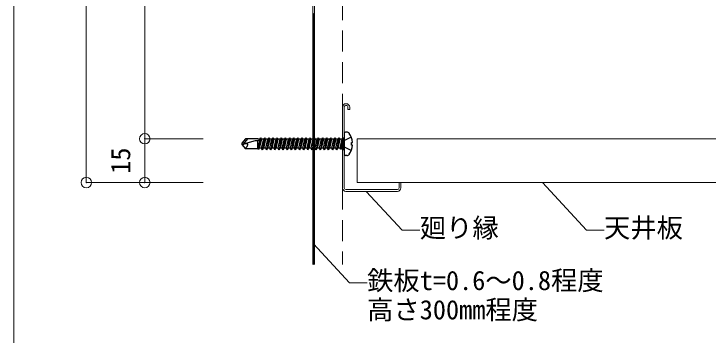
# Model space of a CAD drawing. Units: millimetres on the paper, with parts at other scales. Extents: x -195 to 195, y -140 to 138.
# Drawn here: x 1.5 to 41.08, y -33.23 to -14.91 of the extents above; entities that cross this region are included whole.
import ezdxf
from ezdxf.enums import TextEntityAlignment as Align

# ---------------------------------------------------------------- set-up
doc = ezdxf.new("R2010")
doc.units = ezdxf.units.MM
doc.header["$PDMODE"] = 32
doc.header["$PDSIZE"] = 0.6
doc.linetypes.add('DASHED1', pattern=[1.8, 1.2, -0.6])
doc.linetypes.add('LONG_DASHED1', pattern=[7, 6, -1])
for name, color, linetype, lineweight in [('A-5_寸法', 4, 'Continuous', 9), ('A-6_文字', 7, 'Continuous', 18), ('A-9_躯体他', 4, 'DASHED1', 9), ('A-B_補強金具・金具・その他', 3, 'Continuous', 18), ('A-C_ビス・アンカーボルト・強調図形', 2, 'Continuous', 25), ('A-D_パネル', 4, 'Continuous', 9), ('F-3_図面枠', 3, 'Continuous', 18)]:
    doc.layers.add(name, color=color, linetype=linetype, lineweight=lineweight)
doc.styles.add('ＭＳ ゴシック', font='')
doc.styles.get('ＭＳ ゴシック').set_extended_font_data('MS Gothic')

msp = doc.modelspace()

# ---------------------------------------------------------------- linework, layer by layer
at = {"layer": 'A-5_寸法'}
for p, q in [((5.63, -3.198), (5.63, -24.532)), ((8.963, -3.198), (8.963, -22.032)), ((8.963, -22.032), (8.963, -24.532)), ((8.963, -22.032), (12.297, -22.032))]:
    msp.add_line(p, q, dxfattribs=at)
msp.add_lwpolyline([(5.63, -24.532), (8.963, -24.532), (12.297, -24.532)], dxfattribs=at)
at = {"layer": 'A-5_寸法', "color": 7}
for p in [(8.963, -22.032), (5.63, -24.532), (8.963, -24.532)]:
    msp.add_point(p, dxfattribs=at)
at = {"layer": 'A-6_文字'}
for p, q in [((31.631, -24.532), (34.146, -27.241)), ((21.594, -25.032), (23.645, -27.241)), ((23.645, -27.241), (24.645, -27.241)), ((34.146, -27.241), (35.146, -27.241)), ((18.587, -28.032), (20.638, -30.241)), ((20.638, -30.241), (21.638, -30.241))]:
    msp.add_line(p, q, dxfattribs=at)
at = {"layer": 'A-9_躯体他'}
for p, q in [((18.648, 2.133), (18.648, -29.199)), ((20.231, 2.133), (20.231, -29.199))]:
    msp.add_line(p, q, dxfattribs=at)
at = {"layer": 'A-B_補強金具・金具・その他'}
for p, q in [((18.548, -29.199), (18.548, 2.133)), ((18.648, -29.199), (18.648, 2.133)), ((18.548, -14.965), (18.648, -14.865)), ((18.548, -15.024), (18.648, -14.924)), ((18.548, -15.083), (18.648, -14.983)), ((18.548, -15.142), (18.648, -15.042)), ((18.548, -15.201), (18.648, -15.101)), ((18.548, -15.26), (18.648, -15.16)), ((18.548, -15.319), (18.648, -15.219)), ((18.548, -15.378), (18.648, -15.278)), ((18.548, -15.437), (18.648, -15.337)), ((18.548, -15.495), (18.648, -15.395)), ((18.548, -15.554), (18.648, -15.454)), ((18.548, -15.613), (18.648, -15.513)), ((18.548, -15.672), (18.648, -15.572)), ((18.548, -15.731), (18.648, -15.631)), ((18.548, -15.79), (18.648, -15.69)), ((18.548, -15.849), (18.648, -15.749)), ((18.548, -15.908), (18.648, -15.808)), ((18.548, -15.967), (18.648, -15.867)), ((18.548, -16.026), (18.648, -15.926)), ((18.548, -16.085), (18.648, -15.985)), ((18.548, -16.144), (18.648, -16.044)), ((18.548, -16.203), (18.648, -16.103)), ((18.548, -16.262), (18.648, -16.162)), ((18.548, -16.32), (18.648, -16.22)), ((18.548, -16.379), (18.648, -16.279)), ((18.548, -16.438), (18.648, -16.338)), ((18.548, -16.497), (18.648, -16.397)), ((18.548, -16.556), (18.648, -16.456)), ((18.548, -16.615), (18.648, -16.515)), ((18.548, -16.674), (18.648, -16.574)), ((18.548, -16.733), (18.648, -16.633)), ((18.548, -16.792), (18.648, -16.692)), ((18.548, -16.851), (18.648, -16.751)), ((18.548, -16.91), (18.648, -16.81)), ((18.548, -16.969), (18.648, -16.869)), ((18.548, -17.028), (18.648, -16.928)), ((18.548, -17.086), (18.648, -16.986)), ((18.548, -17.145), (18.648, -17.045)), ((18.548, -17.204), (18.648, -17.104)), ((18.548, -17.263), (18.648, -17.163)), ((18.548, -17.322), (18.648, -17.222)), ((18.548, -17.381), (18.648, -17.281)), ((18.548, -17.44), (18.648, -17.34)), ((18.548, -17.499), (18.648, -17.399)), ((18.548, -17.558), (18.648, -17.458)), ((18.548, -17.617), (18.648, -17.517)), ((18.548, -17.676), (18.648, -17.576)), ((18.548, -17.735), (18.648, -17.635)), ((18.548, -17.794), (18.648, -17.694)), ((18.548, -17.852), (18.648, -17.752)), ((18.548, -17.911), (18.648, -17.811)), ((18.548, -17.97), (18.648, -17.87)), ((18.548, -18.029), (18.648, -17.929)), ((18.548, -18.088), (18.648, -17.988)), ((18.548, -18.147), (18.648, -18.047)), ((18.548, -18.206), (18.648, -18.106)), ((18.548, -18.265), (18.648, -18.165)), ((18.548, -18.324), (18.648, -18.224)), ((18.548, -18.383), (18.648, -18.283)), ((18.548, -18.442), (18.648, -18.342)), ((18.548, -18.501), (18.648, -18.401)), ((18.548, -18.56), (18.648, -18.46)), ((18.548, -18.619), (18.648, -18.519)), ((18.548, -18.677), (18.648, -18.577)), ((18.548, -18.736), (18.648, -18.636)), ((18.548, -18.795), (18.648, -18.695)), ((18.548, -18.854), (18.648, -18.754)), ((18.548, -18.913), (18.648, -18.813)), ((18.548, -18.972), (18.648, -18.872)), ((18.548, -19.031), (18.648, -18.931)), ((18.548, -19.09), (18.648, -18.99)), ((18.548, -19.149), (18.648, -19.049)), ((18.548, -19.208), (18.648, -19.108)), ((18.548, -19.267), (18.648, -19.167)), ((18.548, -19.326), (18.648, -19.226)), ((18.548, -19.385), (18.648, -19.285)), ((18.548, -19.443), (18.648, -19.343)), ((18.548, -19.502), (18.648, -19.402)), ((18.548, -19.561), (18.648, -19.461)), ((18.548, -19.62), (18.648, -19.52)), ((18.548, -19.679), (18.648, -19.579)), ((18.548, -19.738), (18.648, -19.638)), ((18.548, -19.797), (18.648, -19.697)), ((18.548, -19.856), (18.648, -19.756)), ((18.548, -19.915), (18.648, -19.815)), ((18.548, -19.974), (18.648, -19.874)), ((18.548, -20.033), (18.648, -19.933)), ((18.548, -20.092), (18.648, -19.992)), ((18.548, -20.151), (18.648, -20.051)), ((18.548, -20.21), (18.648, -20.11)), ((18.548, -20.268), (18.648, -20.168)), ((18.548, -20.327), (18.648, -20.227)), ((18.548, -20.386), (18.648, -20.286)), ((18.548, -20.445), (18.648, -20.345)), ((18.548, -20.504), (18.648, -20.404)), ((18.548, -20.563), (18.648, -20.463)), ((18.548, -20.622), (18.648, -20.522)), ((18.548, -20.681), (18.648, -20.581)), ((20.231, -20.242), (20.231, -24.832)), ((20.331, -20.242), (20.331, -24.832)), ((20.648, -20.242), (20.648, -20.365)), ((18.548, -20.74), (18.648, -20.64)), ((18.548, -20.799), (18.648, -20.699)), ((18.548, -20.858), (18.648, -20.758)), ((18.548, -20.917), (18.648, -20.817)), ((18.548, -20.976), (18.648, -20.876)), ((18.548, -21.034), (18.648, -20.934)), ((18.548, -21.093), (18.648, -20.993)), ((18.548, -21.152), (18.648, -21.052)), ((18.548, -21.211), (18.648, -21.111)), ((18.548, -21.27), (18.648, -21.17)), ((18.548, -21.329), (18.648, -21.229)), ((18.548, -21.388), (18.648, -21.288)), ((18.548, -21.447), (18.648, -21.347)), ((18.548, -21.506), (18.648, -21.406)), ((18.548, -21.565), (18.648, -21.465)), ((18.548, -21.624), (18.648, -21.524)), ((18.548, -21.683), (18.648, -21.583)), ((18.548, -21.742), (18.648, -21.642)), ((18.548, -21.801), (18.648, -21.701)), ((18.548, -21.859), (18.648, -21.759)), ((18.548, -21.918), (18.648, -21.818)), ((18.548, -21.977), (18.648, -21.877)), ((18.548, -22.036), (18.648, -21.936)), ((18.548, -22.095), (18.648, -21.995)), ((18.548, -22.154), (18.648, -22.054)), ((18.548, -22.213), (18.648, -22.113)), ((18.548, -22.272), (18.648, -22.172)), ((18.548, -22.331), (18.648, -22.231)), ((18.548, -22.39), (18.648, -22.29)), ((18.548, -22.449), (18.648, -22.349)), ((18.548, -22.508), (18.648, -22.408)), ((18.548, -22.567), (18.648, -22.467)), ((18.548, -22.625), (18.648, -22.525)), ((18.548, -22.684), (18.648, -22.584)), ((18.548, -22.743), (18.648, -22.643)), ((18.548, -22.802), (18.648, -22.702)), ((18.548, -22.861), (18.648, -22.761)), ((18.548, -22.92), (18.648, -22.82)), ((18.548, -22.979), (18.648, -22.879)), ((18.548, -23.038), (18.648, -22.938)), ((18.548, -23.097), (18.648, -22.997)), ((18.548, -23.156), (18.648, -23.056)), ((18.548, -23.215), (18.648, -23.115)), ((18.548, -23.274), (18.648, -23.174)), ((18.548, -23.333), (18.648, -23.233)), ((18.548, -23.391), (18.648, -23.291)), ((18.548, -23.45), (18.648, -23.35)), ((18.548, -23.509), (18.648, -23.409)), ((18.548, -23.568), (18.648, -23.468)), ((18.548, -23.627), (18.648, -23.527)), ((18.548, -23.686), (18.648, -23.586)), ((18.548, -23.745), (18.648, -23.645)), ((18.548, -23.804), (18.648, -23.704)), ((18.548, -23.863), (18.648, -23.763)), ((18.548, -23.922), (18.648, -23.822)), ((18.548, -23.981), (18.648, -23.881)), ((18.548, -24.04), (18.648, -23.94)), ((18.548, -24.099), (18.648, -23.999)), ((18.548, -24.158), (18.648, -24.058)), ((18.548, -24.216), (18.648, -24.116)), ((18.548, -24.275), (18.648, -24.175)), ((18.548, -24.334), (18.648, -24.234)), ((18.548, -24.393), (18.648, -24.293)), ((18.548, -24.452), (18.648, -24.352)), ((18.548, -24.511), (18.648, -24.411)), ((18.548, -24.57), (18.648, -24.47)), ((18.548, -24.629), (18.648, -24.529)), ((23.465, -24.832), (23.465, -24.532)), ((18.548, -24.688), (18.648, -24.588)), ((18.548, -24.747), (18.648, -24.647)), ((18.548, -24.806), (18.648, -24.706)), ((18.548, -24.865), (18.648, -24.765)), ((18.548, -24.924), (18.648, -24.824)), ((18.548, -24.982), (18.648, -24.882)), ((20.431, -24.932), (23.365, -24.932)), ((18.548, -25.041), (18.648, -24.941)), ((18.548, -25.1), (18.648, -25)), ((18.548, -25.159), (18.648, -25.059)), ((18.548, -25.218), (18.648, -25.118)), ((18.548, -25.277), (18.648, -25.177)), ((18.548, -25.336), (18.648, -25.236)), ((18.548, -25.395), (18.648, -25.295)), ((20.431, -25.032), (23.365, -25.032)), ((18.548, -25.454), (18.648, -25.354)), ((18.548, -25.513), (18.648, -25.413)), ((18.548, -25.572), (18.648, -25.472)), ((18.548, -25.631), (18.648, -25.531)), ((18.548, -25.69), (18.648, -25.59)), ((18.548, -25.749), (18.648, -25.649)), ((18.548, -25.807), (18.648, -25.707)), ((18.548, -25.866), (18.648, -25.766)), ((18.548, -25.925), (18.648, -25.825)), ((18.548, -25.984), (18.648, -25.884)), ((18.548, -26.043), (18.648, -25.943)), ((18.548, -26.102), (18.648, -26.002)), ((18.548, -26.161), (18.648, -26.061)), ((18.548, -26.22), (18.648, -26.12)), ((18.548, -26.279), (18.648, -26.179)), ((18.548, -26.338), (18.648, -26.238)), ((18.548, -26.397), (18.648, -26.297)), ((18.548, -26.456), (18.648, -26.356)), ((18.548, -26.515), (18.648, -26.415)), ((18.548, -26.573), (18.648, -26.473)), ((18.548, -26.632), (18.648, -26.532)), ((18.548, -26.691), (18.648, -26.591)), ((18.548, -26.75), (18.648, -26.65)), ((18.548, -26.809), (18.648, -26.709)), ((18.548, -26.868), (18.648, -26.768)), ((18.548, -26.927), (18.648, -26.827)), ((18.548, -26.986), (18.648, -26.886)), ((18.548, -27.045), (18.648, -26.945)), ((18.548, -27.104), (18.648, -27.004)), ((18.548, -27.163), (18.648, -27.063)), ((18.548, -27.222), (18.648, -27.122)), ((18.548, -27.281), (18.648, -27.181)), ((18.548, -27.34), (18.648, -27.24)), ((18.548, -27.398), (18.648, -27.298)), ((18.548, -27.457), (18.648, -27.357)), ((18.548, -27.516), (18.648, -27.416)), ((18.548, -27.575), (18.648, -27.475)), ((18.548, -27.634), (18.648, -27.534)), ((18.548, -27.693), (18.648, -27.593)), ((18.548, -27.752), (18.648, -27.652)), ((18.548, -27.811), (18.648, -27.711)), ((18.548, -27.87), (18.648, -27.77)), ((18.548, -27.929), (18.648, -27.829)), ((18.548, -27.988), (18.648, -27.888)), ((18.548, -28.047), (18.648, -27.947)), ((18.548, -28.106), (18.648, -28.006)), ((18.548, -28.164), (18.648, -28.064)), ((18.548, -28.223), (18.648, -28.123)), ((18.548, -28.282), (18.648, -28.182)), ((18.548, -28.341), (18.648, -28.241)), ((18.548, -28.4), (18.648, -28.3)), ((18.548, -28.459), (18.648, -28.359)), ((18.548, -28.518), (18.648, -28.418)), ((18.548, -28.577), (18.648, -28.477)), ((18.548, -28.636), (18.648, -28.536)), ((18.548, -28.695), (18.648, -28.595)), ((18.548, -28.754), (18.648, -28.654)), ((18.548, -28.813), (18.648, -28.713)), ((18.548, -28.872), (18.648, -28.772)), ((18.548, -28.931), (18.648, -28.831)), ((18.548, -28.989), (18.648, -28.889)), ((18.548, -29.048), (18.648, -28.948)), ((18.548, -29.107), (18.648, -29.007)), ((18.548, -29.166), (18.648, -29.066)), ((18.574, -29.199), (18.648, -29.125)), ((18.633, -29.199), (18.648, -29.184))]:
    msp.add_line(p, q, dxfattribs=at)
for points in [[(20.548, -20.242), (20.548, -20.365), (20.648, -20.365)], [(23.565, -24.832), (23.565, -24.532), (23.465, -24.532)]]:
    msp.add_lwpolyline(points, dxfattribs=at)
for centre, radius, start, end in [((20.44, -20.242), 0.208, 0, 180), ((20.44, -20.242), 0.108, 0, 180), ((20.431, -24.832), 0.2, 180, 270), ((20.431, -24.832), 0.1, 180, 270), ((23.365, -24.832), 0.1, 270, 0), ((23.365, -24.832), 0.2, 270, 0)]:
    msp.add_arc(centre, radius, start, end, dxfattribs=at)
at = {"layer": 'A-C_ビス・アンカーボルト・強調図形'}
for p, q in [((20.331, -21.735), (20.331, -22.902)), ((20.483, -21.652), (20.415, -21.652)), ((14.701, -22.035), (14.498, -22.277)), ((14.824, -22.035), (14.567, -22.341)), ((15.266, -22.154), (14.654, -22.318)), ((15.415, -22.035), (14.701, -22.035)), ((15.415, -22.035), (15.469, -22.051)), ((15.468, -22.14), (15.415, -22.154)), ((15.531, -22.125), (15.426, -22.624)), ((15.541, -22.122), (15.468, -22.624)), ((15.522, -22.128), (15.468, -22.14)), ((15.469, -22.051), (15.522, -22.068)), ((15.617, -22.066), (15.489, -22.589)), ((15.563, -21.972), (15.516, -22.053)), ((15.522, -22.068), (15.563, -22.085)), ((15.563, -22.115), (15.522, -22.128)), ((15.541, -22.075), (15.563, -21.972)), ((15.547, -22.078), (15.563, -21.972)), ((15.563, -21.972), (15.617, -22.066)), ((15.563, -22.085), (15.58, -22.101)), ((15.58, -22.101), (15.563, -22.115)), ((15.744, -22.066), (15.617, -22.066)), ((15.626, -22.571), (15.744, -22.066)), ((15.798, -21.972), (15.68, -22.664)), ((15.852, -22.066), (15.734, -22.571)), ((15.798, -21.972), (15.744, -22.066)), ((15.798, -21.972), (15.852, -22.066)), ((15.979, -22.066), (15.852, -22.066)), ((15.862, -22.571), (15.979, -22.066)), ((16.033, -21.972), (15.915, -22.664)), ((16.087, -22.066), (15.969, -22.571)), ((16.033, -21.972), (15.979, -22.066)), ((16.033, -21.972), (16.087, -22.066)), ((16.214, -22.066), (16.087, -22.066)), ((16.097, -22.571), (16.214, -22.066)), ((16.268, -21.972), (16.151, -22.664)), ((16.322, -22.066), (16.205, -22.571)), ((16.268, -21.972), (16.214, -22.066)), ((16.268, -21.972), (16.322, -22.066)), ((16.45, -22.066), (16.322, -22.066)), ((16.332, -22.571), (16.45, -22.066)), ((16.503, -21.972), (16.386, -22.664)), ((16.557, -22.066), (16.44, -22.571)), ((16.503, -21.972), (16.45, -22.066)), ((16.503, -21.972), (16.557, -22.066)), ((16.685, -22.066), (16.557, -22.066)), ((16.567, -22.571), (16.685, -22.066)), ((16.739, -21.972), (16.621, -22.664)), ((16.793, -22.066), (16.675, -22.571)), ((16.739, -21.972), (16.685, -22.066)), ((16.739, -21.972), (16.793, -22.066)), ((16.92, -22.066), (16.793, -22.066)), ((16.802, -22.571), (16.92, -22.066)), ((16.974, -21.972), (16.856, -22.664)), ((17.028, -22.066), (16.91, -22.571)), ((16.974, -21.972), (16.92, -22.066)), ((16.974, -21.972), (17.028, -22.066)), ((17.155, -22.066), (17.028, -22.066)), ((17.038, -22.571), (17.155, -22.066)), ((17.209, -21.972), (17.091, -22.664)), ((17.263, -22.066), (17.145, -22.571)), ((17.209, -21.972), (17.155, -22.066)), ((17.209, -21.972), (17.263, -22.066)), ((17.39, -22.066), (17.263, -22.066)), ((17.273, -22.571), (17.39, -22.066)), ((17.444, -21.972), (17.327, -22.664)), ((17.498, -22.066), (17.38, -22.571)), ((17.444, -21.972), (17.39, -22.066)), ((17.444, -21.972), (17.498, -22.066)), ((17.625, -22.066), (17.498, -22.066)), ((17.508, -22.571), (17.625, -22.066)), ((17.679, -21.972), (17.562, -22.664)), ((17.733, -22.066), (17.616, -22.571)), ((17.679, -21.972), (17.625, -22.066)), ((17.679, -21.972), (17.733, -22.066)), ((17.861, -22.066), (17.733, -22.066)), ((17.743, -22.571), (17.861, -22.066)), ((17.915, -21.972), (17.797, -22.664)), ((17.968, -22.066), (17.851, -22.571)), ((17.915, -21.972), (17.861, -22.066)), ((17.915, -21.972), (17.968, -22.066)), ((18.096, -22.066), (17.968, -22.066)), ((17.978, -22.571), (18.096, -22.066)), ((18.15, -21.972), (18.032, -22.664)), ((18.204, -22.066), (18.086, -22.571)), ((18.15, -21.972), (18.096, -22.066)), ((18.15, -21.972), (18.204, -22.066)), ((18.331, -22.066), (18.204, -22.066)), ((18.213, -22.571), (18.331, -22.066)), ((18.385, -21.972), (18.267, -22.664)), ((18.439, -22.066), (18.321, -22.571)), ((18.385, -21.972), (18.331, -22.066)), ((18.385, -21.972), (18.439, -22.066)), ((18.566, -22.066), (18.439, -22.066)), ((18.449, -22.571), (18.566, -22.066)), ((18.62, -21.972), (18.503, -22.664)), ((18.674, -22.066), (18.556, -22.571)), ((18.62, -21.972), (18.566, -22.066)), ((18.62, -21.972), (18.674, -22.066)), ((18.801, -22.066), (18.674, -22.066)), ((18.684, -22.571), (18.801, -22.066)), ((18.855, -21.972), (18.738, -22.664)), ((18.909, -22.066), (18.792, -22.571)), ((18.855, -21.972), (18.801, -22.066)), ((18.855, -21.972), (18.909, -22.066)), ((19.037, -22.066), (18.909, -22.066)), ((18.919, -22.571), (19.037, -22.066)), ((19.091, -21.972), (18.973, -22.664)), ((19.144, -22.066), (19.027, -22.571)), ((19.091, -21.972), (19.037, -22.066)), ((19.091, -21.972), (19.144, -22.066)), ((19.272, -22.066), (19.144, -22.066)), ((19.154, -22.571), (19.272, -22.066)), ((19.326, -21.972), (19.208, -22.664)), ((19.38, -22.066), (19.262, -22.571)), ((19.326, -21.972), (19.272, -22.066)), ((19.326, -21.972), (19.38, -22.066)), ((19.507, -22.066), (19.38, -22.066)), ((19.389, -22.571), (19.507, -22.066)), ((19.561, -21.972), (19.443, -22.664)), ((19.615, -22.066), (19.497, -22.571)), ((19.561, -21.972), (19.507, -22.066)), ((19.561, -21.972), (19.615, -22.066)), ((19.742, -22.066), (19.615, -22.066)), ((19.625, -22.571), (19.742, -22.066)), ((19.796, -21.972), (19.678, -22.664)), ((19.85, -22.066), (19.732, -22.571)), ((19.796, -21.972), (19.742, -22.066)), ((19.796, -21.972), (19.85, -22.066)), ((19.977, -22.066), (19.85, -22.066)), ((19.86, -22.571), (19.977, -22.066)), ((20.031, -21.972), (19.914, -22.664)), ((20.085, -22.066), (19.968, -22.571)), ((20.031, -21.972), (19.977, -22.066)), ((20.031, -21.972), (20.085, -22.066)), ((20.213, -22.066), (20.085, -22.066)), ((20.098, -22.576), (20.213, -22.066)), ((20.131, -22.633), (20.281, -22.011)), ((20.167, -22.633), (20.281, -22.011)), ((20.281, -22.011), (20.186, -22.6)), ((20.281, -22.011), (20.213, -22.066)), ((20.281, -22.011), (20.281, -22.625)), ((14.498, -22.277), (14.498, -22.36)), ((14.498, -22.318), (14.515, -22.326)), ((14.498, -22.36), (14.701, -22.602)), ((14.515, -22.326), (14.532, -22.333)), ((14.532, -22.333), (14.55, -22.339)), ((14.55, -22.339), (14.567, -22.341)), ((14.567, -22.341), (14.589, -22.34)), ((14.589, -22.34), (14.61, -22.335)), ((14.61, -22.335), (14.632, -22.327)), ((14.632, -22.327), (14.654, -22.318)), ((14.714, -22.318), (14.654, -22.318)), ((14.701, -22.602), (14.752, -22.538)), ((14.765, -22.321), (14.714, -22.318)), ((14.752, -22.538), (14.796, -22.478)), ((14.804, -22.329), (14.765, -22.321)), ((14.796, -22.478), (14.827, -22.424)), ((14.831, -22.346), (14.804, -22.329)), ((14.827, -22.424), (14.841, -22.379)), ((14.841, -22.379), (14.831, -22.346)), ((20.745, -22.243), (20.798, -22.24)), ((20.745, -22.394), (20.745, -22.243)), ((20.798, -22.397), (20.745, -22.394)), ((15.415, -22.602), (14.701, -22.602)), ((15.415, -22.602), (15.426, -22.624)), ((15.468, -22.624), (15.426, -22.624)), ((15.468, -22.624), (15.489, -22.589)), ((15.589, -22.571), (15.489, -22.589)), ((15.626, -22.571), (15.589, -22.571)), ((15.68, -22.664), (15.626, -22.571)), ((15.68, -22.664), (15.734, -22.571)), ((15.862, -22.571), (15.734, -22.571)), ((15.915, -22.664), (15.862, -22.571)), ((15.915, -22.664), (15.969, -22.571)), ((16.097, -22.571), (15.969, -22.571)), ((16.151, -22.664), (16.097, -22.571)), ((16.151, -22.664), (16.205, -22.571)), ((16.332, -22.571), (16.205, -22.571)), ((16.386, -22.664), (16.332, -22.571)), ((16.386, -22.664), (16.44, -22.571)), ((16.567, -22.571), (16.44, -22.571)), ((16.621, -22.664), (16.567, -22.571)), ((16.621, -22.664), (16.675, -22.571)), ((16.802, -22.571), (16.675, -22.571)), ((16.856, -22.664), (16.802, -22.571)), ((16.856, -22.664), (16.91, -22.571)), ((17.038, -22.571), (16.91, -22.571)), ((17.091, -22.664), (17.038, -22.571)), ((17.091, -22.664), (17.145, -22.571)), ((17.273, -22.571), (17.145, -22.571)), ((17.327, -22.664), (17.273, -22.571)), ((17.327, -22.664), (17.38, -22.571)), ((17.508, -22.571), (17.38, -22.571)), ((17.562, -22.664), (17.508, -22.571)), ((17.562, -22.664), (17.616, -22.571)), ((17.743, -22.571), (17.616, -22.571)), ((17.797, -22.664), (17.743, -22.571)), ((17.797, -22.664), (17.851, -22.571)), ((17.978, -22.571), (17.851, -22.571)), ((18.032, -22.664), (17.978, -22.571)), ((18.032, -22.664), (18.086, -22.571)), ((18.213, -22.571), (18.086, -22.571)), ((18.267, -22.664), (18.213, -22.571)), ((18.267, -22.664), (18.321, -22.571)), ((18.449, -22.571), (18.321, -22.571)), ((18.503, -22.664), (18.449, -22.571)), ((18.503, -22.664), (18.556, -22.571)), ((18.684, -22.571), (18.556, -22.571)), ((18.738, -22.664), (18.684, -22.571)), ((18.738, -22.664), (18.792, -22.571)), ((18.919, -22.571), (18.792, -22.571)), ((18.973, -22.664), (18.919, -22.571)), ((18.973, -22.664), (19.027, -22.571)), ((19.154, -22.571), (19.027, -22.571)), ((19.208, -22.664), (19.154, -22.571)), ((19.208, -22.664), (19.262, -22.571)), ((19.389, -22.571), (19.262, -22.571)), ((19.443, -22.664), (19.389, -22.571)), ((19.443, -22.664), (19.497, -22.571)), ((19.625, -22.571), (19.497, -22.571)), ((19.678, -22.664), (19.625, -22.571)), ((19.678, -22.664), (19.732, -22.571)), ((19.86, -22.571), (19.732, -22.571)), ((19.914, -22.664), (19.86, -22.571)), ((19.914, -22.664), (19.968, -22.571)), ((20.131, -22.633), (20.098, -22.576)), ((20.167, -22.633), (20.131, -22.633)), ((20.167, -22.633), (20.186, -22.6)), ((20.281, -22.625), (20.186, -22.6)), ((20.483, -22.985), (20.415, -22.985))]:
    msp.add_line(p, q, dxfattribs=at)
at = {"layer": 'A-C_ビス・アンカーボルト・強調図形', "linetype": 'LONG_DASHED1'}
for p, q in [((20.24, -22.318), (20.342, -22.127)), ((20.728, -21.934), (20.342, -22.127)), ((20.24, -22.318), (20.342, -22.509)), ((20.728, -22.701), (20.342, -22.509))]:
    msp.add_line(p, q, dxfattribs=at)
at = {"layer": 'A-C_ビス・アンカーボルト・強調図形'}
for points in [[(15.501, -22.133), (15.415, -22.602), (15.415, -22.154), (15.266, -22.154)], [(15.513, -22.065), (15.516, -22.053), (15.415, -22.035)], [(20.098, -22.576), (20.078, -22.571), (19.968, -22.571)]]:
    msp.add_lwpolyline(points, dxfattribs=at)
for centre, radius, start, end in [((20.415, -21.735), 0.0833, 90, 180), ((20.486, -21.818), 0.167, 33.0557, 90), ((19.718, -22.318), 1.083, 4.168, 33.0557), ((20.248, -21.935), 0.0833, 293.5782, 0), ((19.718, -22.318), 1.083, 326.9443, 355.832), ((20.248, -22.702), 0.0833, 0, 66.4218), ((20.415, -22.902), 0.0833, 180, 270), ((20.486, -22.818), 0.167, 270, 326.9443)]:
    msp.add_arc(centre, radius, start, end, dxfattribs=at)
at = {"layer": 'A-D_パネル'}
for p, q in [((21.065, -24.532), (21.065, -22.032)), ((62.129, -22.032), (21.065, -22.032)), ((21.065, -24.532), (62.463, -24.532))]:
    msp.add_line(p, q, dxfattribs=at)
at = {"layer": 'F-3_図面枠'}
msp.add_line((1.5, -117.5), (1.5, 6.5), dxfattribs=at)

# ---------------------------------------------------------------- texts
at = {"layer": 'A-5_寸法', "style": 'ＭＳ ゴシック'}
msp.add_text('15', height=1.1, rotation=90, dxfattribs=at).set_placement((8.463, -24.032), align=Align.BOTTOM_LEFT)
at = {"layer": 'A-6_文字', "style": 'ＭＳ ゴシック'}
for s, p in [('廻り縁', (24.645, -27.991)), ('天井板', (35.146, -27.991)), ('鉄板t=0.6～0.8程度', (21.638, -30.991)), ('高さ300mm程度', (21.638, -32.658))]:
    msp.add_text(s, height=1.1, dxfattribs=at).set_placement(p, align=Align.BOTTOM_LEFT)

doc.saveas('drawing.dxf')
